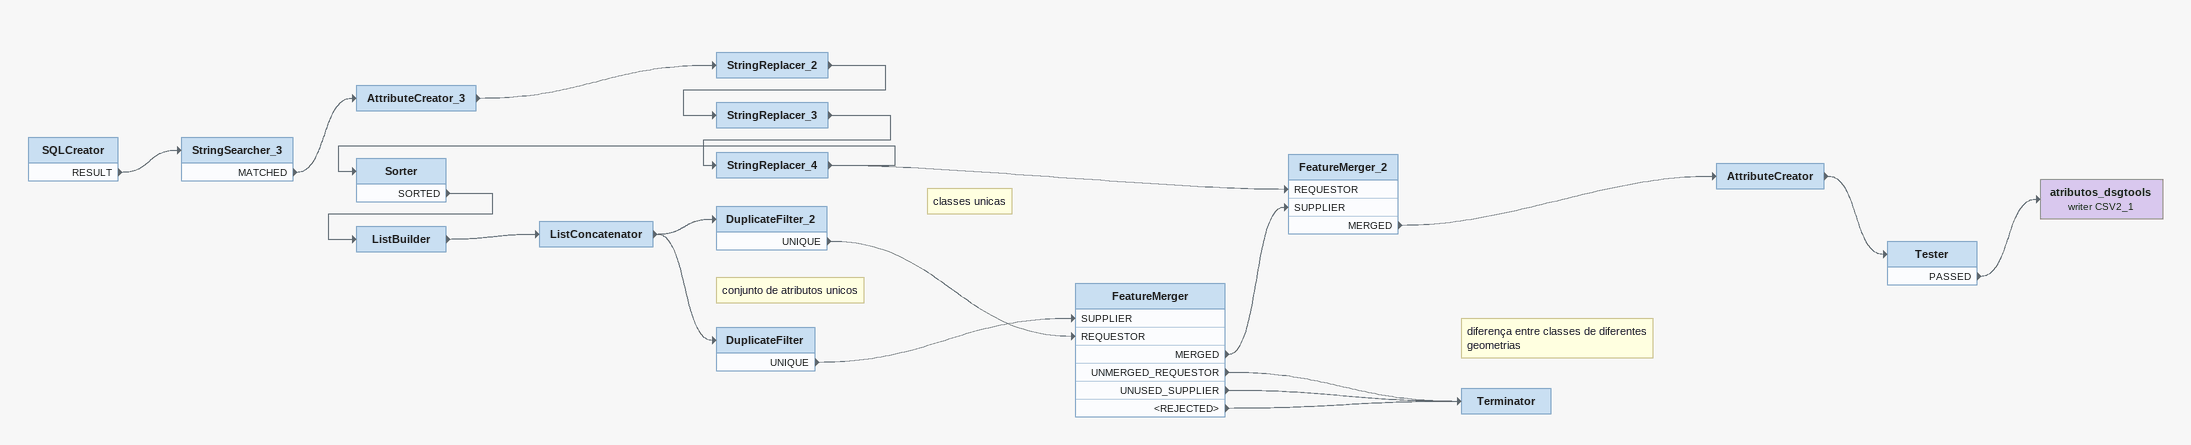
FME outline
SQLCreator
    RESULT -> StringSearcher_3
StringSearcher_3
    MATCHED -> AttributeCreator_3
AttributeCreator_3
    -> StringReplacer_2
StringReplacer_2
    -> StringReplacer_3
StringReplacer_3
    -> StringReplacer_4
StringReplacer_4
    -> Sorter
    -> FeatureMerger_2 [REQUESTOR]
Sorter
    SORTED -> ListBuilder
ListBuilder
    -> ListConcatenator
ListConcatenator
    -> DuplicateFilter
    -> DuplicateFilter_2
Note: classes unicas
DuplicateFilter_2
    UNIQUE -> FeatureMerger [REQUESTOR]
Note: conjunto de atributos unicos
DuplicateFilter
    UNIQUE -> FeatureMerger [SUPPLIER]
FeatureMerger
    MERGED -> FeatureMerger_2 [SUPPLIER]
    UNMERGED_REQUESTOR -> Terminator
    UNUSED_SUPPLIER -> Terminator
    <REJECTED> -> Terminator
FeatureMerger_2
    MERGED -> AttributeCreator
AttributeCreator
    -> Tester
Tester
    PASSED -> atributos_dsgtools (writer CSV2_1)
atributos_dsgtools (writer CSV2_1)
Note: diferença entre classes de diferentes geometrias
Terminator
